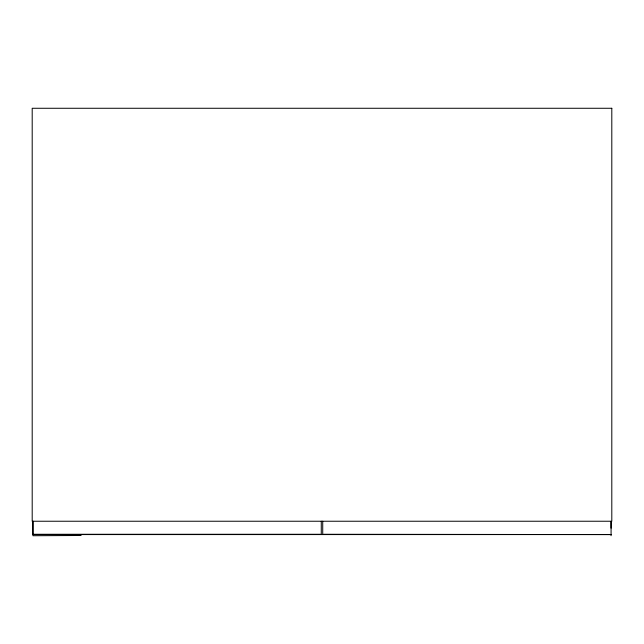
<?xml version="1.0" encoding="UTF-8"?>
<svg xmlns="http://www.w3.org/2000/svg" width="644" height="644" viewBox="0 0 644 644"><rect width="100%" height="100%" fill="white"/><g stroke="black" fill="none" stroke-linecap="round" stroke-linejoin="round"><path stroke-width="0.97" d="M611.076 528.144L611.076 521.914M611.076 535.728L611.076 521.326M81.104 535.486L32.925 535.728L32.925 521.238L32.925 534.279L321.276 534.279L321.276 521.238M32.925 534.568L611.076 534.568L322.724 534.279L322.724 521.238M611.8 108.273L32.2 108.273L32.2 521.238L611.8 521.238L611.8 108.273"/></g></svg>
